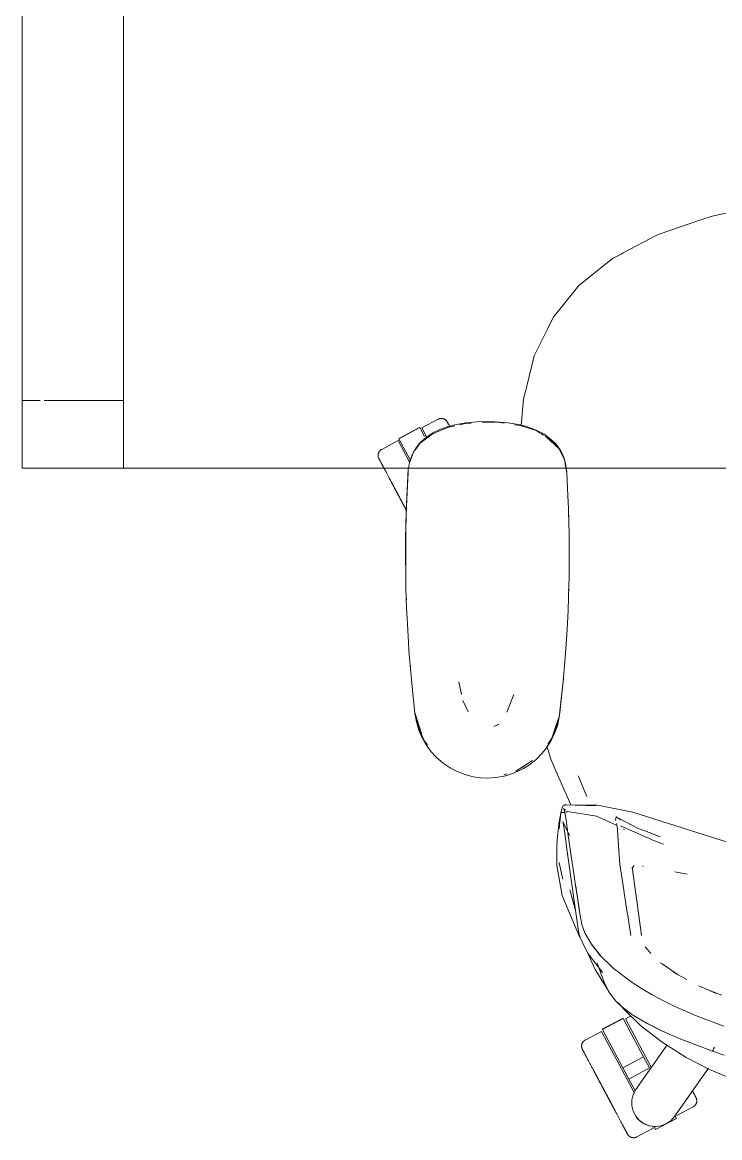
# Model space of a CAD drawing. Header units: millimetres. Extents: x 155927 to 326028, y -36033 to 97293.
# Drawn here: x 229120 to 229533, y 16636 to 17297 of the extents above; entities that cross this region are included whole.
import ezdxf

# ---------------------------------------------------------------- set-up
doc = ezdxf.new("R2010")
doc.units = ezdxf.units.MM
doc.header["$MEASUREMENT"] = 0
doc.layers.add('G-IMPT', color=8, linetype='CONTINUOUS', lineweight=9)
doc.layers.add('I-FURN', color=8, linetype='CONTINUOUS', lineweight=9)

msp = doc.modelspace()

# ---------------------------------------------------------------- linework, layer by layer
at = {"layer": 'G-IMPT'}
for p, q in [((229521.41, 17179.73), (229528.85, 17182.24)), ((229542.67, 17185.11), (229528.85, 17182.24)), ((229521.41, 17179.73), (229497.32, 17171.58)), ((229476.15, 17160.41), (229495.66, 17170.7)), ((229495.66, 17170.7), (229497.32, 17171.58)), ((229469.65, 17156.97), (229454.51, 17144.76)), ((229469.65, 17156.97), (229474.78, 17159.68)), ((229476.15, 17160.41), (229474.78, 17159.68)), ((229449.85, 17141), (229454.51, 17144.76)), ((229437.68, 17126.06), (229449.85, 17141)), ((229437.68, 17126.06), (229434.71, 17122.4)), ((229434.71, 17122.4), (229431.18, 17115.24)), ((229425.53, 17103.77), (229431.18, 17115.24)), ((229425.53, 17103.77), (229423.39, 17099.41)), ((229423.39, 17099.41), (229418.98, 17081.47)), ((229417.1, 17073.8), (229418.4, 17079.09)), ((229418.98, 17081.47), (229418.4, 17079.09)), ((229415.66, 17057.93), (229417.1, 17073.8)), ((229372.83, 17057.19), (229367.2, 17054.86)), ((229371.71, 17057.21), (229367.38, 17055.63)), ((229371.71, 17057.21), (229377.19, 17058.64)), ((229372.83, 17057.19), (229376.29, 17057.9)), ((229383.13, 17059.64), (229377.19, 17058.64)), ((229379.04, 17058.46), (229382.79, 17059.23)), ((229382.79, 17059.23), (229385.99, 17059.42)), ((229383.13, 17059.64), (229389.28, 17060.21)), ((229395.61, 17060.39), (229389.28, 17060.21)), ((229392.51, 17059.82), (229395.61, 17060.01)), ((229400.12, 17060.3), (229395.61, 17060.39)), ((229402.78, 17059.78), (229395.61, 17060.01)), ((229400.12, 17060.3), (229407.44, 17059.72)), ((229402.78, 17059.78), (229405.56, 17059.39)), ((229414.2, 17058.61), (229407.44, 17059.72)), ((229411.75, 17058.52), (229415.04, 17058.06)), ((229418.12, 17057.63), (229414.2, 17058.61)), ((229415.04, 17058.06), (229424.43, 17055.03)), ((229418.12, 17057.63), (229423.21, 17055.89)), ((229356.02, 17047.8), (229362.81, 17053.02)), ((229359.26, 17050.99), (229356.22, 17048.32)), ((229363.31, 17053.64), (229359.26, 17050.99)), ((229362.81, 17053.02), (229367.2, 17054.86)), ((229363.31, 17053.64), (229367.38, 17055.63)), ((229423.21, 17055.89), (229427.85, 17053.68)), ((229424.43, 17055.03), (229426.88, 17053.56)), ((229427.35, 17053.28), (229428.79, 17052.42)), ((229427.85, 17053.68), (229429.22, 17052.88)), ((229432.68, 17050.43), (229429.22, 17052.88)), ((229429.58, 17051.95), (229432.73, 17050.06)), ((229430.64, 17051.26), (229432.12, 17049.98)), ((229430.64, 17051.26), (229438.04, 17044.36)), ((229432.27, 17049.84), (229435.8, 17046.77)), ((229435.72, 17047.57), (229432.68, 17050.43)), ((229432.73, 17050.06), (229438.04, 17044.36)), ((229351.18, 17041.15), (229353.14, 17044.58)), ((229351.85, 17042.18), (229356.02, 17047.8)), ((229353.14, 17044.58), (229356.22, 17048.32)), ((229435.72, 17047.57), (229436.86, 17046.25)), ((229438.04, 17044.36), (229435.8, 17046.77)), ((229439.06, 17043.03), (229436.86, 17046.25)), ((229439.14, 17042.12), (229438.04, 17044.36)), ((229349.42, 17036.16), (229349.79, 17037.51)), ((229349.44, 17035.98), (229351.85, 17042.18)), ((229351.18, 17041.15), (229349.79, 17037.51)), ((229439.06, 17043.03), (229441.05, 17038.7)), ((229439.14, 17042.12), (229441.24, 17037.86)), ((229442.11, 17034.75), (229441.05, 17038.7)), ((229441.24, 17037.86), (229442.18, 17032.82)), ((229347.64, 17010.34), (229348.73, 17032.12)), ((229347.64, 17010.34), (229348.61, 17030.51)), ((229347.68, 17011.55), (229348.73, 17032.12)), ((229348.73, 17032.12), (229348.61, 17030.51)), ((229348.73, 17032.12), (229348.98, 17033.77)), ((229349.44, 17035.98), (229348.96, 17032.82)), ((229349.42, 17036.16), (229348.98, 17033.77)), ((229442.36, 17032.82), (229442.11, 17034.75)), ((229442.18, 17032.82), (229442.61, 17030.51)), ((229442.61, 17030.74), (229442.36, 17032.82)), ((229442.9, 17025.07), (229442.61, 17030.74)), ((229442.9, 17025.07), (229443.51, 17012.51)), ((229347.17, 16990.15), (229347.68, 17011.55)), ((229347.17, 16990.15), (229347.64, 17010.34)), ((229347.34, 16999.98), (229347.68, 17011.55)), ((229347.68, 17011.55), (229347.64, 17010.34)), ((229443.64, 17008.97), (229443.51, 17012.51)), ((229444.01, 16993.3), (229443.64, 17008.97)), ((229443.69, 17005.57), (229443.84, 17002.24)), ((229347.34, 16999.98), (229347.13, 16980.76)), ((229347.17, 16990.15), (229347.34, 16999.98)), ((229347.22, 16969.96), (229347.34, 16999.98)), ((229443.84, 17000.03), (229443.84, 17002.24)), ((229347.19, 16992.19), (229347.27, 16994.1)), ((229347.21, 16990.04), (229347.19, 16992.19)), ((229444.01, 16993.3), (229444.07, 16988.79)), ((229347.22, 16969.96), (229347.17, 16990.15)), ((229444.07, 16988.79), (229444.06, 16974.07)), ((229347.22, 16969.96), (229347.13, 16980.76)), ((229443.99, 16968.6), (229444.06, 16974.07)), ((229347.22, 16969.96), (229347.39, 16961.55)), ((229443.99, 16968.6), (229443.69, 16956.3)), ((229443.85, 16961.83), (229443.85, 16963.9)), ((229347.77, 16949.79), (229347.39, 16961.55)), ((229347.52, 16956.61), (229347.51, 16958.11)), ((229443.77, 16960.17), (229443.85, 16961.83)), ((229347.63, 16954.67), (229347.52, 16956.61)), ((229443.4, 16948.42), (229443.69, 16956.3)), ((229347.77, 16949.79), (229348.03, 16943.76)), ((229443.4, 16948.42), (229442.86, 16937.11)), ((229348.84, 16929.62), (229348.03, 16943.76)), ((229442.3, 16928.24), (229442.86, 16937.11)), ((229349.16, 16924.54), (229348.84, 16929.62)), ((229349.16, 16924.54), (229350.41, 16909.48)), ((229442.3, 16928.24), (229441.57, 16917.95)), ((229442.16, 16926.2), (229442.03, 16924.78)), ((229442.16, 16926.2), (229442.25, 16928.1)), ((229440.58, 16906.56), (229441.57, 16917.95)), ((229349.81, 16916.35), (229349.98, 16914.68)), ((229350.41, 16909.48), (229350.76, 16905.35)), ((229350.76, 16905.35), (229352.66, 16887.42)), ((229378.63, 16906.14), (229380.2, 16898.7)), ((229438.23, 16885.12), (229440.69, 16908.07)), ((229438.23, 16885.12), (229440.58, 16906.56)), ((229440.69, 16908.07), (229438.56, 16887.94)), ((229411.33, 16898.64), (229407.19, 16888.21)), ((229384.24, 16888.31), (229380.97, 16895.09)), ((229352.66, 16887.94), (229356.49, 16875.47)), ((229352.66, 16887.94), (229353.58, 16884.62)), ((229352.66, 16887.42), (229353.56, 16882.38)), ((229354.71, 16878.97), (229352.79, 16887.37)), ((229356.49, 16875.47), (229353.58, 16884.62)), ((229433.83, 16872.77), (229437.65, 16884.62)), ((229434.73, 16875.47), (229437.65, 16884.62)), ((229438.23, 16885.12), (229437.08, 16880.16)), ((229438.02, 16885.04), (229437.44, 16881.99)), ((229438.23, 16885.12), (229438.56, 16887.94)), ((229355.02, 16877.52), (229353.56, 16882.38)), ((229354.71, 16878.97), (229358.44, 16870.9)), ((229399.44, 16879.67), (229401.66, 16880.69)), ((229401.66, 16880.69), (229402.11, 16880.99)), ((229437.44, 16881.99), (229433.83, 16872.77)), ((229435.63, 16876.03), (229437.08, 16880.16)), ((229356.83, 16873.28), (229355.02, 16877.52)), ((229356.83, 16873.28), (229359.35, 16868.84)), ((229433.44, 16871.44), (229430.71, 16867.12)), ((229433.83, 16872.77), (229431.41, 16869.19)), ((229433.44, 16871.44), (229435.63, 16876.03)), ((229433.83, 16872.77), (229434.73, 16875.47)), ((229360.04, 16868.79), (229358.44, 16870.9)), ((229362.34, 16864.75), (229359.35, 16868.84)), ((229362.34, 16864.75), (229365.51, 16861.32)), ((229428.09, 16863.81), (229430.71, 16867.12)), ((229433.15, 16860.28), (229430.9, 16868.11)), ((229369.34, 16857.99), (229365.51, 16861.32)), ((229412.41, 16853.16), (229422.36, 16859.48)), ((229416.08, 16855.32), (229422.36, 16859.48)), ((229424.54, 16860.21), (229420.56, 16857.02)), ((229424.54, 16860.21), (229428.09, 16863.81)), ((229433.15, 16860.28), (229438.01, 16849.16)), ((229373.51, 16855.16), (229369.34, 16857.99)), ((229373.51, 16855.16), (229377.67, 16852.97)), ((229377.67, 16852.97), (229382.39, 16851.14)), ((229407.29, 16851.6), (229405.26, 16850.98)), ((229412.5, 16852.51), (229407.73, 16850.8)), ((229412.41, 16853.16), (229416.08, 16855.32)), ((229412.5, 16852.51), (229417.01, 16854.75)), ((229417.01, 16854.75), (229420.56, 16857.02)), ((229387.25, 16849.88), (229382.39, 16851.14)), ((229387.25, 16849.88), (229391.77, 16849.23)), ((229395.61, 16849.06), (229391.77, 16849.23)), ((229395.61, 16849.06), (229400.65, 16849.36)), ((229400.65, 16849.36), (229405.6, 16850.23)), ((229405.6, 16850.23), (229407.73, 16850.8)), ((229438.01, 16849.16), (229441.43, 16841.33)), ((229449.43, 16850.39), (229449.54, 16850.12)), ((229454.46, 16838.26), (229449.54, 16850.12)), ((229441.43, 16841.33), (229445, 16833.16)), ((229439.5, 16830.12), (229440.05, 16831.99)), ((229440.38, 16832.53), (229440.05, 16831.99)), ((229440.38, 16832.53), (229440.87, 16832.9)), ((229441.44, 16833.29), (229440.87, 16832.9)), ((229441.44, 16833.29), (229442.31, 16833.1)), ((229460, 16832.68), (229441.56, 16833.27)), ((229441.56, 16833.27), (229442.02, 16833.17)), ((229460, 16832.68), (229442.02, 16833.17)), ((229460.89, 16833.12), (229442.02, 16833.17)), ((229442.02, 16833.17), (229442.2, 16833.13)), ((229442.31, 16833.1), (229442.2, 16833.13)), ((229481.85, 16828.93), (229460.89, 16833.12)), ((229438.71, 16826.43), (229437.9, 16822.18)), ((229438.38, 16821.55), (229438.89, 16826.23)), ((229438.71, 16826.43), (229439.15, 16828.76)), ((229438.97, 16826.85), (229438.89, 16826.23)), ((229438.97, 16826.85), (229439.5, 16830.12)), ((229443.11, 16829.14), (229439.15, 16828.76)), ((229439.56, 16828.52), (229443.15, 16829.21)), ((229439.56, 16828.52), (229443.11, 16829.14)), ((229441.1, 16830.63), (229440.7, 16831.14)), ((229441.26, 16830.04), (229440.7, 16831.14)), ((229441.26, 16830.04), (229441.09, 16830.66)), ((229441.09, 16830.66), (229442.2, 16824.39)), ((229441.64, 16830.31), (229441.1, 16830.63)), ((229441.64, 16830.31), (229442.14, 16830.24)), ((229460.19, 16826.49), (229443.15, 16829.21)), ((229460.19, 16826.49), (229472.48, 16820.91)), ((229471.56, 16823.89), (229471.72, 16825.41)), ((229471.72, 16825.41), (229471.87, 16826.1)), ((229471.87, 16826.1), (229472, 16826.13)), ((229472, 16826.13), (229472.17, 16826.16)), ((229472, 16826.13), (229474.7, 16824.29)), ((229472, 16826.13), (229474.46, 16824.78)), ((229532.09, 16812.94), (229481.85, 16828.93)), ((229437.05, 16812.39), (229437.86, 16821.71)), ((229437.86, 16821.71), (229437.9, 16822.18)), ((229438.38, 16821.55), (229438.16, 16818.95)), ((229444.3, 16814.99), (229440.29, 16823.42)), ((229440.29, 16823.42), (229440.44, 16822.56)), ((229440.44, 16822.56), (229441.27, 16817.54)), ((229443.31, 16816.54), (229442.2, 16824.39)), ((229472.04, 16822.15), (229472.31, 16821.38)), ((229472.33, 16821.31), (229472.31, 16821.38)), ((229472.62, 16818.85), (229472.33, 16821.31)), ((229472.62, 16818.85), (229472.66, 16818.48)), ((229472.91, 16815.07), (229472.66, 16818.48)), ((229484.56, 16819.5), (229474.46, 16824.78)), ((229494.67, 16811.95), (229474.51, 16820.87)), ((229476.68, 16818.5), (229476.41, 16818.93)), ((229484.56, 16819.5), (229493.03, 16816.25)), ((229437.05, 16812.39), (229436.71, 16808.43)), ((229441.27, 16817.54), (229441.48, 16816.24)), ((229442.92, 16805.57), (229441.48, 16816.24)), ((229447.87, 16785.66), (229443.31, 16816.54)), ((229472.91, 16815.07), (229473.55, 16806.23)), ((229497.93, 16814.23), (229492.83, 16816.25)), ((229492.83, 16816.25), (229497.36, 16814.46)), ((229493.03, 16816.25), (229497.93, 16814.23)), ((229499.92, 16809.95), (229494.67, 16811.95)), ((229532.09, 16812.94), (229562.06, 16803.75)), ((229436.71, 16808.43), (229436.71, 16804.26)), ((229442.92, 16805.57), (229449.6, 16758.36)), ((229474.16, 16797.99), (229473.55, 16806.23)), ((229436.74, 16797.3), (229436.71, 16804.26)), ((229438.15, 16799.16), (229440.19, 16789.85)), ((229436.74, 16797.3), (229439.98, 16779.6)), ((229474.18, 16797.91), (229474.16, 16797.99)), ((229474.18, 16797.91), (229476.38, 16782.69)), ((229482.55, 16797.25), (229481.31, 16795.69)), ((229481.35, 16795.9), (229481.39, 16796.13)), ((229481.44, 16796.39), (229481.39, 16796.13)), ((229485.18, 16769.06), (229481.44, 16796.39)), ((229487.5, 16796.89), (229487.85, 16796.85)), ((229513.98, 16792.22), (229506.72, 16793.63)), ((229440.19, 16789.85), (229440.35, 16789.28)), ((229447.87, 16785.66), (229450.19, 16770.47)), ((229439.98, 16779.6), (229441.57, 16775.74)), ((229444.47, 16782.78), (229447.83, 16770.89)), ((229444.47, 16782.78), (229447.98, 16769.83)), ((229447.96, 16785.06), (229450.26, 16769.9)), ((229447.96, 16785.06), (229450.19, 16770.47)), ((229476.38, 16782.69), (229476.63, 16781.14)), ((229476.63, 16781.14), (229478.5, 16769.37)), ((229442.96, 16772.38), (229441.57, 16775.74)), ((229449.76, 16755.92), (229442.96, 16772.38)), ((229451.56, 16762.23), (229450.26, 16769.9)), ((229478.76, 16767.71), (229478.5, 16769.37)), ((229479.82, 16760.87), (229478.76, 16767.71)), ((229485.18, 16769.06), (229486.96, 16755.7)), ((229453.31, 16757.44), (229451.56, 16762.23)), ((229479.82, 16760.87), (229480.57, 16755.8)), ((229449.6, 16758.36), (229450.24, 16755.37)), ((229450.53, 16754.75), (229449.76, 16755.92)), ((229451.81, 16752), (229450.24, 16755.37)), ((229453.31, 16757.44), (229453.53, 16757.01)), ((229456.82, 16751.18), (229453.53, 16757.01)), ((229486.96, 16755.7), (229486.81, 16756.18)), ((229454.88, 16745.43), (229451.81, 16752)), ((229462.23, 16744.21), (229456.82, 16751.18)), ((229457.14, 16750.95), (229462.54, 16744)), ((229457.14, 16750.95), (229459.73, 16747.58)), ((229462.54, 16744), (229459.73, 16747.58)), ((229492.46, 16745.21), (229489.12, 16749.11)), ((229463.79, 16733.78), (229454.88, 16745.43)), ((229459.5, 16735.66), (229455.52, 16744.29)), ((229460.56, 16739.43), (229465.07, 16727.52)), ((229462.23, 16744.21), (229470.14, 16736.48)), ((229499.09, 16738.93), (229497.99, 16739.68)), ((229466.62, 16724.22), (229459.5, 16735.66)), ((229463.79, 16733.78), (229462.68, 16735.73)), ((229470.14, 16736.48), (229480.57, 16728.46)), ((229504.22, 16735.44), (229499.09, 16738.93)), ((229504.8, 16735.04), (229504.22, 16735.44)), ((229508.56, 16732.49), (229504.8, 16735.04)), ((229508.56, 16732.49), (229505.78, 16733.99)), ((229513.87, 16729.81), (229505.78, 16733.99)), ((229466.14, 16725.3), (229465.07, 16727.52)), ((229480.57, 16728.46), (229480.83, 16728.29)), ((229486.93, 16724.41), (229480.83, 16728.29)), ((229520.93, 16725.93), (229525.78, 16723.74)), ((229467.32, 16722.86), (229466.14, 16725.3)), ((229466.62, 16724.22), (229467.12, 16723.45)), ((229467.32, 16722.86), (229467.93, 16721.72)), ((229467.93, 16721.72), (229471.79, 16716.86)), ((229486.93, 16724.41), (229493.15, 16720.64)), ((229499.94, 16717.07), (229493.15, 16720.64)), ((229525.78, 16723.74), (229531.22, 16721.43)), ((229525.78, 16723.74), (229532.86, 16721.01)), ((229534.59, 16720.35), (229532.86, 16721.01)), ((229474.82, 16713.96), (229471.79, 16716.86)), ((229473.24, 16715.97), (229476.24, 16712.29)), ((229474.82, 16713.96), (229480.95, 16709.25)), ((229499.94, 16717.07), (229506.67, 16713.68)), ((229520.9, 16707.5), (229506.67, 16713.68)), ((229476.24, 16712.29), (229486.53, 16702.34)), ((229480.95, 16709.25), (229482.24, 16708.39)), ((229490.24, 16703.65), (229482.24, 16708.39)), ((229520.9, 16707.5), (229535.78, 16702.04)), ((229499.13, 16692.53), (229486.53, 16702.34)), ((229498.84, 16699.35), (229490.24, 16703.65)), ((229499.29, 16699.13), (229490.24, 16703.65)), ((229490.24, 16703.65), (229490.83, 16703.35)), ((229499.29, 16699.13), (229490.83, 16703.35)), ((229498.84, 16699.35), (229499.29, 16699.13)), ((229499.29, 16699.13), (229510.25, 16694.35)), ((229510.25, 16694.35), (229513.93, 16692.88)), ((229513.93, 16692.88), (229528.89, 16687.3)), ((229499.13, 16692.53), (229513.43, 16683.56)), ((229528.89, 16687.3), (229529.02, 16687.34)), ((229529.02, 16687.34), (229528.89, 16687.34)), ((229528.89, 16687.34), (229535.82, 16684.93)), ((229529.02, 16687.34), (229529.29, 16687.74)), ((229529.02, 16687.34), (229529.07, 16687.35)), ((229529.29, 16687.74), (229529.07, 16687.35)), ((229529.67, 16688.57), (229529.29, 16687.74)), ((229529.39, 16687.92), (229529.29, 16687.74)), ((229529.67, 16688.57), (229529.39, 16687.92)), ((229529.67, 16688.57), (229530.1, 16689.63)), ((229529.67, 16688.57), (229529.87, 16689.03)), ((229530.1, 16689.63), (229529.87, 16689.03)), ((229513.43, 16683.56), (229527.2, 16676.46)), ((229545.18, 16668.95), (229527.2, 16676.46))]:
    msp.add_line(p, q, dxfattribs=at)
at = {"layer": 'I-FURN'}
for p, q in [((229120.08, 17032.82), (229120.08, 17832.82)), ((229120.08, 17832.82), (229120.08, 17032.82)), ((229120.08, 17032.82), (229120.08, 17832.82)), ((229120.08, 17792.82), (229120.08, 17072.82)), ((229180.08, 17072.82), (229180.08, 17792.82)), ((229180.08, 17467.82), (229180.08, 17032.82)), ((229120.08, 17072.82), (229120.08, 17032.82)), ((229120.08, 17072.82), (229130.66, 17072.82)), ((229120.08, 17072.82), (229130.66, 17072.82)), ((229132.97, 17072.82), (229180.08, 17072.82)), ((229132.97, 17072.82), (229180.08, 17072.82)), ((229180.08, 17032.82), (229180.08, 17072.82)), ((229355.47, 17056.97), (229343.11, 17050.39)), ((229343.2, 17050.22), (229355.57, 17056.8)), ((229355.57, 17056.8), (229358.38, 17051.5)), ((229366.48, 17061.76), (229356.8, 17056.61)), ((229356.8, 17056.61), (229359.56, 17051.42)), ((229366.48, 17061.76), (229366.63, 17061.83)), ((229366.63, 17061.83), (229366.77, 17061.9)), ((229366.77, 17061.9), (229366.92, 17061.96)), ((229366.92, 17061.96), (229367.07, 17062.02)), ((229367.07, 17062.02), (229367.23, 17062.07)), ((229367.23, 17062.07), (229367.38, 17062.11)), ((229367.38, 17062.11), (229367.54, 17062.15)), ((229367.54, 17062.15), (229367.7, 17062.18)), ((229367.7, 17062.18), (229367.86, 17062.2)), ((229367.86, 17062.2), (229368.02, 17062.22)), ((229368.02, 17062.22), (229368.18, 17062.23)), ((229368.18, 17062.23), (229368.34, 17062.23)), ((229368.34, 17062.23), (229368.5, 17062.23)), ((229368.5, 17062.23), (229368.66, 17062.22)), ((229368.66, 17062.22), (229368.82, 17062.21)), ((229368.82, 17062.21), (229368.98, 17062.19)), ((229368.98, 17062.19), (229369.14, 17062.16)), ((229369.14, 17062.16), (229369.3, 17062.13)), ((229369.3, 17062.13), (229369.45, 17062.09)), ((229369.45, 17062.09), (229369.61, 17062.04)), ((229369.61, 17062.04), (229369.76, 17061.99)), ((229369.76, 17061.99), (229369.91, 17061.93)), ((229369.91, 17061.93), (229370.06, 17061.86)), ((229370.06, 17061.86), (229370.2, 17061.79)), ((229370.2, 17061.79), (229370.35, 17061.72)), ((229370.35, 17061.72), (229370.48, 17061.64)), ((229370.48, 17061.64), (229370.62, 17061.55)), ((229370.62, 17061.55), (229370.75, 17061.46)), ((229370.75, 17061.46), (229370.88, 17061.36)), ((229370.88, 17061.36), (229371, 17061.26)), ((229371, 17061.26), (229371.12, 17061.15)), ((229371.12, 17061.15), (229371.24, 17061.04)), ((229371.24, 17061.04), (229371.35, 17060.92)), ((229371.35, 17060.92), (229371.46, 17060.8)), ((229371.46, 17060.8), (229371.56, 17060.67)), ((229371.56, 17060.67), (229371.66, 17060.54)), ((229371.66, 17060.54), (229371.75, 17060.41)), ((229371.75, 17060.41), (229371.83, 17060.27)), ((229371.83, 17060.27), (229371.91, 17060.13)), ((229371.91, 17060.13), (229371.93, 17060.1)), ((229371.93, 17060.1), (229371.94, 17060.08)), ((229371.94, 17060.09), (229371.93, 17060.1)), ((229371.96, 17060.05), (229371.94, 17060.09)), ((229371.94, 17060.08), (229371.97, 17060.02)), ((229372, 17059.97), (229371.96, 17060.05)), ((229371.97, 17060.02), (229372.03, 17059.91)), ((229372.07, 17059.84), (229372, 17059.97)), ((229372.03, 17059.91), (229372.1, 17059.77)), ((229372.15, 17059.68), (229372.07, 17059.84)), ((229372.1, 17059.77), (229372.2, 17059.59)), ((229372.26, 17059.48), (229372.15, 17059.68)), ((229372.2, 17059.59), (229372.32, 17059.38)), ((229372.39, 17059.24), (229372.26, 17059.48)), ((229372.32, 17059.38), (229372.45, 17059.12)), ((229372.54, 17058.96), (229372.39, 17059.24)), ((229372.45, 17059.12), (229372.61, 17058.82)), ((229372.7, 17058.64), (229372.54, 17058.96)), ((229372.61, 17058.82), (229372.79, 17058.48)), ((229372.89, 17058.29), (229372.7, 17058.64)), ((229372.79, 17058.48), (229372.99, 17058.11)), ((229373.1, 17057.89), (229372.89, 17058.29)), ((229372.99, 17058.11), (229373.21, 17057.7)), ((229373.33, 17057.46), (229373.1, 17057.89)), ((229349.85, 17037.72), (229343.2, 17050.22)), ((229331.93, 17043.14), (229332.04, 17043.26)), ((229332.04, 17043.26), (229332.16, 17043.37)), ((229332.16, 17043.37), (229332.28, 17043.48)), ((229332.28, 17043.48), (229332.41, 17043.58)), ((229332.41, 17043.58), (229332.54, 17043.67)), ((229332.54, 17043.67), (229332.67, 17043.76)), ((229332.67, 17043.76), (229332.8, 17043.85)), ((229332.8, 17043.85), (229332.94, 17043.93)), ((229332.94, 17043.93), (229332.98, 17043.95)), ((229342.67, 17049.1), (229332.98, 17043.95)), ((229342.67, 17049.1), (229349.4, 17036.43)), ((229330.85, 17040.52), (229330.86, 17040.68)), ((229330.85, 17040.36), (229330.85, 17040.52)), ((229330.85, 17040.2), (229330.85, 17040.36)), ((229330.86, 17040.03), (229330.85, 17040.2)), ((229330.86, 17040.68), (229330.87, 17040.84)), ((229330.88, 17039.87), (229330.86, 17040.03)), ((229330.87, 17040.84), (229330.89, 17041)), ((229330.9, 17039.72), (229330.88, 17039.87)), ((229330.89, 17041), (229330.92, 17041.16)), ((229330.93, 17039.56), (229330.9, 17039.72)), ((229330.92, 17041.16), (229330.95, 17041.32)), ((229330.97, 17039.4), (229330.93, 17039.56)), ((229330.95, 17041.32), (229330.99, 17041.47)), ((229331.01, 17039.24), (229330.97, 17039.4)), ((229330.99, 17041.47), (229331.04, 17041.63)), ((229331.06, 17039.09), (229331.01, 17039.24)), ((229331.04, 17041.63), (229331.09, 17041.78)), ((229331.12, 17038.94), (229331.06, 17039.09)), ((229331.09, 17041.78), (229331.15, 17041.93)), ((229331.18, 17038.79), (229331.12, 17038.94)), ((229331.15, 17041.93), (229331.21, 17042.08)), ((229331.24, 17038.64), (229331.18, 17038.79)), ((229331.21, 17042.08), (229331.28, 17042.22)), ((229331.32, 17038.5), (229331.24, 17038.64)), ((229331.28, 17042.22), (229331.36, 17042.36)), ((229331.32, 17038.49), (229331.32, 17038.5)), ((229331.32, 17038.5), (229331.33, 17038.48)), ((229331.34, 17038.45), (229331.32, 17038.49)), ((229331.33, 17038.48), (229331.36, 17038.42)), ((229331.39, 17038.37), (229331.34, 17038.45)), ((229331.36, 17042.36), (229331.44, 17042.5)), ((229331.36, 17038.42), (229331.41, 17038.32)), ((229331.45, 17038.25), (229331.39, 17038.37)), ((229331.41, 17038.32), (229331.49, 17038.18)), ((229331.44, 17042.5), (229331.53, 17042.64)), ((229331.54, 17038.09), (229331.45, 17038.25)), ((229331.49, 17038.18), (229331.58, 17038)), ((229331.53, 17042.64), (229331.62, 17042.77)), ((229331.64, 17037.89), (229331.54, 17038.09)), ((229331.58, 17038), (229331.7, 17037.78)), ((229331.62, 17042.77), (229331.72, 17042.9)), ((229331.77, 17037.64), (229331.64, 17037.89)), ((229331.7, 17037.78), (229331.84, 17037.52)), ((229331.72, 17042.9), (229331.82, 17043.02)), ((229331.92, 17037.37), (229331.77, 17037.64)), ((229331.82, 17043.02), (229331.93, 17043.14)), ((229331.84, 17037.52), (229332, 17037.22)), ((229332.09, 17037.05), (229331.92, 17037.37)), ((229332, 17037.22), (229332.17, 17036.89)), ((229332.28, 17036.69), (229332.09, 17037.05)), ((229332.17, 17036.89), (229332.37, 17036.52)), ((229332.49, 17036.3), (229332.28, 17036.69)), ((229120.08, 17032.82), (229180.08, 17032.82)), ((229180.08, 17032.82), (229120.08, 17032.82)), ((229120.08, 17032.82), (230720.08, 17032.82)), ((230720.08, 17032.82), (229120.08, 17032.82)), ((229332.37, 17036.52), (229332.59, 17036.11)), ((229332.72, 17035.87), (229332.49, 17036.3)), ((229332.59, 17036.11), (229332.83, 17035.66)), ((229332.96, 17035.4), (229332.72, 17035.87)), ((229332.83, 17035.66), (229333.08, 17035.18)), ((229333.23, 17034.9), (229332.96, 17035.4)), ((229333.08, 17035.18), (229333.36, 17034.66)), ((229333.51, 17034.37), (229333.23, 17034.9)), ((229333.36, 17034.66), (229333.65, 17034.11)), ((229333.82, 17033.8), (229333.51, 17034.37)), ((229333.65, 17034.11), (229333.96, 17033.53)), ((229333.96, 17033.53), (229334.29, 17032.91)), ((229334.29, 17032.91), (229334.63, 17032.26)), ((229334.63, 17032.26), (229334.99, 17031.58)), ((229334.99, 17031.58), (229335.37, 17030.88)), ((229335.37, 17030.88), (229335.76, 17030.14)), ((229335.76, 17030.14), (229336.17, 17029.38)), ((229336.17, 17029.38), (229336.59, 17028.59)), ((229336.59, 17028.59), (229337.02, 17027.78)), ((229337.02, 17027.78), (229337.46, 17026.94)), ((229337.71, 17026.48), (229337.26, 17027.33)), ((229337.46, 17026.94), (229337.92, 17026.09)), ((229338.17, 17025.62), (229337.71, 17026.48)), ((229337.92, 17026.09), (229338.38, 17025.21)), ((229338.64, 17024.73), (229338.17, 17025.62)), ((229338.38, 17025.21), (229338.86, 17024.31)), ((229339.12, 17023.82), (229338.64, 17024.73)), ((229338.86, 17024.31), (229339.34, 17023.4)), ((229339.61, 17022.9), (229339.12, 17023.82)), ((229339.34, 17023.4), (229339.84, 17022.47)), ((229340.11, 17021.96), (229339.61, 17022.9)), ((229339.84, 17022.47), (229340.34, 17021.53)), ((229340.62, 17021.01), (229340.11, 17021.96)), ((229340.34, 17021.53), (229340.85, 17020.57)), ((229341.13, 17020.05), (229340.62, 17021.01)), ((229340.85, 17020.57), (229341.37, 17019.6)), ((229341.65, 17019.07), (229341.13, 17020.05)), ((229341.37, 17019.6), (229341.89, 17018.62)), ((229342.17, 17018.09), (229341.65, 17019.07)), ((229341.89, 17018.62), (229342.41, 17017.64)), ((229342.7, 17017.1), (229342.17, 17018.09)), ((229342.41, 17017.64), (229342.94, 17016.64)), ((229343.23, 17016.1), (229342.7, 17017.1)), ((229342.94, 17016.64), (229343.47, 17015.64)), ((229343.76, 17015.1), (229343.23, 17016.1)), ((229343.47, 17015.64), (229344, 17014.64)), ((229344.29, 17014.1), (229343.76, 17015.1)), ((229344, 17014.64), (229344.54, 17013.63)), ((229344.83, 17013.09), (229344.29, 17014.1)), ((229344.54, 17013.63), (229345.07, 17012.63)), ((229345.36, 17012.09), (229344.83, 17013.09)), ((229345.07, 17012.63), (229345.61, 17011.62)), ((229345.89, 17011.08), (229345.36, 17012.09)), ((229345.61, 17011.62), (229346.14, 17010.62)), ((229346.43, 17010.08), (229345.89, 17011.08)), ((229346.14, 17010.62), (229346.67, 17009.63)), ((229346.95, 17009.09), (229346.43, 17010.08)), ((229346.67, 17009.63), (229347.2, 17008.63)), ((229347.48, 17008.1), (229346.95, 17009.09)), ((229347.2, 17008.63), (229347.72, 17007.65)), ((229476.03, 16706.84), (229463.67, 16700.26)), ((229463.76, 16700.09), (229476.12, 16706.67)), ((229476.12, 16706.67), (229488.2, 16683.96)), ((229480.51, 16708.16), (229477.36, 16706.48)), ((229477.36, 16706.48), (229492.61, 16677.79)), ((229475.84, 16677.38), (229463.76, 16700.09)), ((229452.28, 16692.77), (229452.38, 16692.89)), ((229452.38, 16692.89), (229452.49, 16693.01)), ((229452.49, 16693.01), (229452.6, 16693.13)), ((229452.6, 16693.13), (229452.72, 16693.24)), ((229452.72, 16693.24), (229452.84, 16693.35)), ((229452.84, 16693.35), (229452.97, 16693.45)), ((229452.97, 16693.45), (229453.09, 16693.54)), ((229453.09, 16693.54), (229453.23, 16693.63)), ((229453.23, 16693.63), (229453.36, 16693.72)), ((229453.36, 16693.72), (229453.5, 16693.8)), ((229453.5, 16693.8), (229453.54, 16693.82)), ((229463.23, 16698.97), (229453.54, 16693.82)), ((229463.23, 16698.97), (229482.69, 16662.36)), ((229451.4, 16690.23), (229451.41, 16690.39)), ((229451.41, 16690.07), (229451.4, 16690.23)), ((229451.41, 16690.55), (229451.43, 16690.71)), ((229451.41, 16690.39), (229451.41, 16690.55)), ((229451.42, 16689.9), (229451.41, 16690.07)), ((229451.44, 16689.74), (229451.42, 16689.9)), ((229451.43, 16690.71), (229451.45, 16690.87)), ((229451.46, 16689.59), (229451.44, 16689.74)), ((229451.45, 16690.87), (229451.48, 16691.03)), ((229451.49, 16689.43), (229451.46, 16689.59)), ((229451.48, 16691.03), (229451.51, 16691.19)), ((229451.53, 16689.27), (229451.49, 16689.43)), ((229451.51, 16691.19), (229451.55, 16691.34)), ((229451.57, 16689.11), (229451.53, 16689.27)), ((229451.55, 16691.34), (229451.6, 16691.5)), ((229451.62, 16688.96), (229451.57, 16689.11)), ((229451.6, 16691.5), (229451.65, 16691.65)), ((229451.68, 16688.81), (229451.62, 16688.96)), ((229451.65, 16691.65), (229451.71, 16691.8)), ((229451.74, 16688.66), (229451.68, 16688.81)), ((229451.71, 16691.8), (229451.77, 16691.95)), ((229451.8, 16688.51), (229451.74, 16688.66)), ((229451.77, 16691.95), (229451.84, 16692.09)), ((229451.88, 16688.37), (229451.8, 16688.51)), ((229451.84, 16692.09), (229451.92, 16692.23)), ((229451.88, 16688.36), (229451.88, 16688.37)), ((229451.88, 16688.37), (229451.89, 16688.35)), ((229451.9, 16688.32), (229451.88, 16688.36)), ((229451.89, 16688.35), (229451.92, 16688.29)), ((229451.94, 16688.24), (229451.9, 16688.32)), ((229451.92, 16692.23), (229452, 16692.37)), ((229451.92, 16688.29), (229451.97, 16688.19)), ((229452.01, 16688.12), (229451.94, 16688.24)), ((229451.97, 16688.19), (229452.05, 16688.05)), ((229452, 16692.37), (229452.09, 16692.51)), ((229452.1, 16687.96), (229452.01, 16688.12)), ((229452.05, 16688.05), (229452.14, 16687.87)), ((229452.09, 16692.51), (229452.18, 16692.64)), ((229452.2, 16687.76), (229452.1, 16687.96)), ((229452.14, 16687.87), (229452.26, 16687.65)), ((229452.18, 16692.64), (229452.28, 16692.77)), ((229452.33, 16687.51), (229452.2, 16687.76)), ((229452.26, 16687.65), (229452.4, 16687.39)), ((229452.48, 16687.24), (229452.33, 16687.51)), ((229452.4, 16687.39), (229452.55, 16687.09)), ((229452.65, 16686.92), (229452.48, 16687.24)), ((229452.55, 16687.09), (229452.73, 16686.76)), ((229452.84, 16686.56), (229452.65, 16686.92)), ((229452.73, 16686.76), (229452.93, 16686.39)), ((229453.05, 16686.17), (229452.84, 16686.56)), ((229452.93, 16686.39), (229453.15, 16685.98)), ((229453.27, 16685.74), (229453.05, 16686.17)), ((229483.58, 16664.55), (229502.09, 16690.98)), ((229453.15, 16685.98), (229453.39, 16685.53)), ((229453.52, 16685.27), (229453.27, 16685.74)), ((229453.39, 16685.53), (229453.64, 16685.05)), ((229453.79, 16684.77), (229453.52, 16685.27)), ((229453.64, 16685.05), (229453.92, 16684.53)), ((229454.07, 16684.24), (229453.79, 16684.77)), ((229453.92, 16684.53), (229454.21, 16683.98)), ((229454.38, 16683.67), (229454.07, 16684.24)), ((229454.21, 16683.98), (229454.52, 16683.4)), ((229454.52, 16683.4), (229454.85, 16682.78)), ((229454.85, 16682.78), (229455.19, 16682.13)), ((229455.19, 16682.13), (229455.55, 16681.45)), ((229455.55, 16681.45), (229455.93, 16680.75)), ((229455.93, 16680.75), (229456.32, 16680.01)), ((229456.32, 16680.01), (229456.73, 16679.25)), ((229475.84, 16677.38), (229488.2, 16683.96)), ((229488.2, 16683.96), (229491.73, 16677.32)), ((229456.73, 16679.25), (229457.14, 16678.46)), ((229457.14, 16678.46), (229457.58, 16677.65)), ((229457.58, 16677.65), (229458.02, 16676.81)), ((229458.26, 16676.35), (229457.81, 16677.2)), ((229458.02, 16676.81), (229458.48, 16675.96)), ((229458.73, 16675.49), (229458.26, 16676.35)), ((229458.48, 16675.96), (229458.94, 16675.08)), ((229459.2, 16674.6), (229458.73, 16675.49)), ((229458.94, 16675.08), (229459.42, 16674.18)), ((229459.68, 16673.69), (229459.2, 16674.6)), ((229459.42, 16674.18), (229459.9, 16673.27)), ((229460.17, 16672.77), (229459.68, 16673.69)), ((229459.9, 16673.27), (229460.4, 16672.34)), ((229479.37, 16670.74), (229475.84, 16677.38)), ((229479.37, 16670.74), (229491.73, 16677.32)), ((229526.53, 16677.09), (229506.51, 16648.5)), ((229460.67, 16671.83), (229460.17, 16672.77)), ((229460.4, 16672.34), (229460.9, 16671.4)), ((229461.17, 16670.88), (229460.67, 16671.83)), ((229460.9, 16671.4), (229461.41, 16670.44)), ((229461.69, 16669.92), (229461.17, 16670.88)), ((229461.41, 16670.44), (229461.92, 16669.47)), ((229462.21, 16668.94), (229461.69, 16669.92)), ((229461.92, 16669.47), (229462.45, 16668.49)), ((229462.73, 16667.96), (229462.21, 16668.94)), ((229462.45, 16668.49), (229462.97, 16667.51)), ((229463.25, 16666.97), (229462.73, 16667.96)), ((229462.97, 16667.51), (229463.5, 16666.51)), ((229463.79, 16665.97), (229463.25, 16666.97)), ((229463.5, 16666.51), (229464.03, 16665.51)), ((229483.12, 16663.69), (229479.37, 16670.74)), ((229464.32, 16664.97), (229463.79, 16665.97)), ((229464.03, 16665.51), (229464.56, 16664.51)), ((229464.85, 16663.97), (229464.32, 16664.97)), ((229464.56, 16664.51), (229465.1, 16663.5)), ((229465.39, 16662.96), (229464.85, 16663.97)), ((229465.1, 16663.5), (229465.63, 16662.5)), ((229465.92, 16661.96), (229465.39, 16662.96)), ((229465.63, 16662.5), (229466.17, 16661.49)), ((229466.45, 16660.95), (229465.92, 16661.96)), ((229466.17, 16661.49), (229466.7, 16660.49)), ((229466.98, 16659.95), (229466.45, 16660.95)), ((229466.7, 16660.49), (229467.23, 16659.5)), ((229467.51, 16658.96), (229466.98, 16659.95)), ((229481.17, 16658.3), (229482, 16661.57)), ((229482, 16661.57), (229483.58, 16664.55)), ((229517.03, 16663.82), (229517.31, 16663.29)), ((229517.46, 16663.01), (229517.18, 16663.53)), ((229517.31, 16663.29), (229517.58, 16662.79)), ((229517.71, 16662.53), (229517.46, 16663.01)), ((229517.58, 16662.79), (229517.82, 16662.32)), ((229517.95, 16662.09), (229517.71, 16662.53)), ((229517.82, 16662.32), (229518.05, 16661.89)), ((229518.17, 16661.68), (229517.95, 16662.09)), ((229518.05, 16661.89), (229518.26, 16661.5)), ((229518.37, 16661.3), (229518.17, 16661.68)), ((229518.26, 16661.5), (229518.45, 16661.14)), ((229518.54, 16660.97), (229518.37, 16661.3)), ((229518.45, 16661.14), (229518.62, 16660.83)), ((229518.7, 16660.67), (229518.54, 16660.97)), ((229518.62, 16660.83), (229518.77, 16660.55)), ((229518.84, 16660.41), (229518.7, 16660.67)), ((229518.77, 16660.55), (229518.9, 16660.31)), ((229518.96, 16660.19), (229518.84, 16660.41)), ((229518.9, 16660.31), (229519, 16660.1)), ((229519.05, 16660.01), (229518.96, 16660.19)), ((229519, 16660.1), (229519.09, 16659.94)), ((229519.13, 16659.87), (229519.05, 16660.01)), ((229519.09, 16659.94), (229519.15, 16659.82)), ((229519.18, 16659.77), (229519.13, 16659.87)), ((229519.15, 16659.82), (229519.2, 16659.74)), ((229519.21, 16659.71), (229519.18, 16659.77)), ((229519.2, 16659.74), (229519.22, 16659.7)), ((229467.23, 16659.5), (229467.76, 16658.5)), ((229468.04, 16657.97), (229467.51, 16658.96)), ((229467.76, 16658.5), (229468.28, 16657.52)), ((229468.56, 16656.99), (229468.04, 16657.97)), ((229468.28, 16657.52), (229468.8, 16656.55)), ((229469.07, 16656.03), (229468.56, 16656.99)), ((229468.8, 16656.55), (229469.31, 16655.58)), ((229469.58, 16655.07), (229469.07, 16656.03)), ((229469.31, 16655.58), (229469.81, 16654.63)), ((229470.08, 16654.12), (229469.58, 16655.07)), ((229469.81, 16654.63), (229470.31, 16653.69)), ((229470.58, 16653.19), (229470.08, 16654.12)), ((229470.31, 16653.69), (229470.8, 16652.77)), ((229471.07, 16652.28), (229470.58, 16653.19)), ((229481.14, 16654.93), (229481.17, 16658.3)), ((229481.93, 16651.65), (229481.14, 16654.93)), ((229507.87, 16649.09), (229517.56, 16654.24)), ((229517.59, 16654.26), (229517.56, 16654.24)), ((229517.73, 16654.34), (229517.59, 16654.26)), ((229517.87, 16654.43), (229517.73, 16654.34)), ((229518, 16654.52), (229517.87, 16654.43)), ((229518.13, 16654.61), (229518, 16654.52)), ((229518.26, 16654.72), (229518.13, 16654.61)), ((229518.38, 16654.82), (229518.26, 16654.72)), ((229518.5, 16654.93), (229518.38, 16654.82)), ((229518.61, 16655.05), (229518.5, 16654.93)), ((229518.72, 16655.17), (229518.61, 16655.05)), ((229518.82, 16655.29), (229518.72, 16655.17)), ((229518.92, 16655.42), (229518.82, 16655.29)), ((229519.01, 16655.55), (229518.92, 16655.42)), ((229519.1, 16655.69), (229519.01, 16655.55)), ((229519.18, 16655.83), (229519.1, 16655.69)), ((229519.26, 16655.97), (229519.18, 16655.83)), ((229519.22, 16659.69), (229519.21, 16659.71)), ((229519.22, 16659.7), (229519.22, 16659.69)), ((229519.22, 16659.69), (229519.3, 16659.55)), ((229519.33, 16656.11), (229519.26, 16655.97)), ((229519.3, 16659.55), (229519.36, 16659.4)), ((229519.39, 16656.26), (229519.33, 16656.11)), ((229519.36, 16659.4), (229519.42, 16659.25)), ((229519.45, 16656.41), (229519.39, 16656.26)), ((229519.42, 16659.25), (229519.48, 16659.1)), ((229519.5, 16656.56), (229519.45, 16656.41)), ((229519.48, 16659.1), (229519.53, 16658.95)), ((229519.55, 16656.72), (229519.5, 16656.56)), ((229519.53, 16658.95), (229519.57, 16658.79)), ((229519.59, 16656.88), (229519.55, 16656.72)), ((229519.57, 16658.79), (229519.61, 16658.63)), ((229519.62, 16657.03), (229519.59, 16656.88)), ((229519.61, 16658.63), (229519.64, 16658.48)), ((229519.65, 16657.19), (229519.62, 16657.03)), ((229519.64, 16658.48), (229519.66, 16658.32)), ((229519.67, 16657.35), (229519.65, 16657.19)), ((229519.66, 16658.32), (229519.68, 16658.16)), ((229519.68, 16657.51), (229519.67, 16657.35)), ((229519.68, 16658.16), (229519.69, 16658)), ((229519.69, 16657.67), (229519.68, 16657.51)), ((229519.69, 16658), (229519.69, 16657.83)), ((229519.69, 16657.83), (229519.69, 16657.67)), ((229470.8, 16652.77), (229471.29, 16651.87)), ((229471.29, 16651.87), (229471.76, 16650.98)), ((229471.76, 16650.98), (229472.22, 16650.11)), ((229472.22, 16650.11), (229472.67, 16649.26)), ((229472.67, 16649.26), (229473.11, 16648.44)), ((229473.11, 16648.44), (229473.53, 16647.64)), ((229473.53, 16647.64), (229473.95, 16646.86)), ((229473.95, 16646.86), (229474.34, 16646.11)), ((229483.48, 16648.65), (229481.93, 16651.65)), ((229485.7, 16646.11), (229483.48, 16648.65)), ((229483.68, 16648.37), (229484.84, 16646.95)), ((229484.84, 16646.95), (229487.62, 16644.66)), ((229495.31, 16640.77), (229507.67, 16647.34)), ((229506.51, 16648.5), (229504.26, 16645.99)), ((229506.97, 16648.65), (229506.93, 16648.73)), ((229506.93, 16648.73), (229507.67, 16647.34)), ((229474.34, 16646.11), (229474.73, 16645.39)), ((229474.73, 16645.39), (229475.1, 16644.7)), ((229475.1, 16644.7), (229475.45, 16644.03)), ((229475.45, 16644.03), (229475.79, 16643.4)), ((229475.79, 16643.4), (229476.11, 16642.8)), ((229476.27, 16642.49), (229475.96, 16643.07)), ((229476.11, 16642.8), (229476.41, 16642.23)), ((229476.57, 16641.93), (229476.27, 16642.49)), ((229476.41, 16642.23), (229476.69, 16641.69)), ((229476.84, 16641.42), (229476.57, 16641.93)), ((229476.69, 16641.69), (229476.96, 16641.19)), ((229477.1, 16640.94), (229476.84, 16641.42)), ((229476.96, 16641.19), (229477.21, 16640.73)), ((229477.33, 16640.49), (229477.1, 16640.94)), ((229477.21, 16640.73), (229477.44, 16640.3)), ((229477.55, 16640.08), (229477.33, 16640.49)), ((229477.44, 16640.3), (229477.65, 16639.9)), ((229477.75, 16639.71), (229477.55, 16640.08)), ((229477.65, 16639.9), (229477.84, 16639.55)), ((229484.06, 16636.43), (229493.74, 16641.58)), ((229488.46, 16644.18), (229485.7, 16646.11)), ((229491.61, 16642.96), (229488.46, 16644.18)), ((229494.95, 16642.53), (229491.61, 16642.96)), ((229493.54, 16641.95), (229493.74, 16641.58)), ((229495.32, 16642.56), (229494.57, 16642.16)), ((229495.31, 16640.77), (229494.57, 16642.16)), ((229494.57, 16642.16), (229494.61, 16642.08)), ((229498.3, 16642.92), (229494.95, 16642.53)), ((229501.47, 16644.09), (229498.3, 16642.92)), ((229504.26, 16645.99), (229501.47, 16644.09)), ((229477.93, 16639.37), (229477.75, 16639.71)), ((229477.84, 16639.55), (229478, 16639.23)), ((229478.09, 16639.07), (229477.93, 16639.37)), ((229478, 16639.23), (229478.15, 16638.95)), ((229478.22, 16638.82), (229478.09, 16639.07)), ((229478.15, 16638.95), (229478.28, 16638.71)), ((229478.34, 16638.6), (229478.22, 16638.82)), ((229478.28, 16638.71), (229478.39, 16638.51)), ((229478.44, 16638.42), (229478.34, 16638.6)), ((229478.39, 16638.51), (229478.47, 16638.35)), ((229478.51, 16638.28), (229478.44, 16638.42)), ((229478.47, 16638.35), (229478.54, 16638.22)), ((229478.56, 16638.18), (229478.51, 16638.28)), ((229478.54, 16638.22), (229478.58, 16638.14)), ((229478.6, 16638.12), (229478.56, 16638.18)), ((229478.58, 16638.14), (229478.6, 16638.1)), ((229478.61, 16638.1), (229478.6, 16638.12)), ((229478.6, 16638.1), (229478.61, 16638.1)), ((229478.63, 16638.06), (229478.61, 16638.1)), ((229478.71, 16637.92), (229478.63, 16638.06)), ((229478.79, 16637.78), (229478.71, 16637.92)), ((229478.88, 16637.65), (229478.79, 16637.78)), ((229478.98, 16637.52), (229478.88, 16637.65)), ((229479.08, 16637.39), (229478.98, 16637.52)), ((229479.19, 16637.27), (229479.08, 16637.39)), ((229479.3, 16637.15), (229479.19, 16637.27)), ((229479.41, 16637.04), (229479.3, 16637.15)), ((229479.53, 16636.93), (229479.41, 16637.04)), ((229479.66, 16636.83), (229479.53, 16636.93)), ((229479.79, 16636.73), (229479.66, 16636.83)), ((229479.92, 16636.64), (229479.79, 16636.73)), ((229480.05, 16636.55), (229479.92, 16636.64)), ((229480.19, 16636.47), (229480.05, 16636.55)), ((229480.34, 16636.4), (229480.19, 16636.47)), ((229480.48, 16636.33), (229480.34, 16636.4)), ((229480.63, 16636.26), (229480.48, 16636.33)), ((229480.78, 16636.2), (229480.63, 16636.26)), ((229480.93, 16636.15), (229480.78, 16636.2)), ((229481.09, 16636.1), (229480.93, 16636.15)), ((229481.24, 16636.06), (229481.09, 16636.1)), ((229481.4, 16636.03), (229481.24, 16636.06)), ((229481.56, 16636), (229481.4, 16636.03)), ((229481.72, 16635.98), (229481.56, 16636)), ((229481.88, 16635.97), (229481.72, 16635.98)), ((229482.04, 16635.96), (229481.88, 16635.97)), ((229482.2, 16635.96), (229482.04, 16635.96)), ((229482.36, 16635.96), (229482.2, 16635.96)), ((229482.52, 16635.97), (229482.36, 16635.96)), ((229482.68, 16635.99), (229482.52, 16635.97)), ((229482.84, 16636.01), (229482.68, 16635.99)), ((229483, 16636.04), (229482.84, 16636.01)), ((229483.16, 16636.08), (229483, 16636.04)), ((229483.31, 16636.12), (229483.16, 16636.08)), ((229483.47, 16636.17), (229483.31, 16636.12)), ((229483.62, 16636.23), (229483.47, 16636.17)), ((229483.77, 16636.29), (229483.62, 16636.23)), ((229483.91, 16636.36), (229483.77, 16636.29)), ((229484.06, 16636.43), (229483.91, 16636.36))]:
    msp.add_line(p, q, dxfattribs=at)
for points in [[(229486.41, 16645.5), (229485.99, 16645.83), (229485.56, 16646.17), (229485.18, 16646.6)], [(229495.32, 16642.56), (229495.09, 16642.56), (229494.55, 16642.55), (229493.89, 16642.59), (229493.51, 16642.63)]]:
    msp.add_open_spline(points, degree=3, dxfattribs=at)
msp.add_open_spline([(229490.9, 16643.16), (229490.44, 16643.3), (229489.81, 16643.52), (229489.17, 16643.82), (229489.02, 16643.9)], degree=3, knots=[-0.6, -0.6, -0.6, -0.6, -0.5, -0.4680239, -0.4680239, -0.4680239, -0.4680239], dxfattribs=at)

doc.saveas('drawing.dxf')
